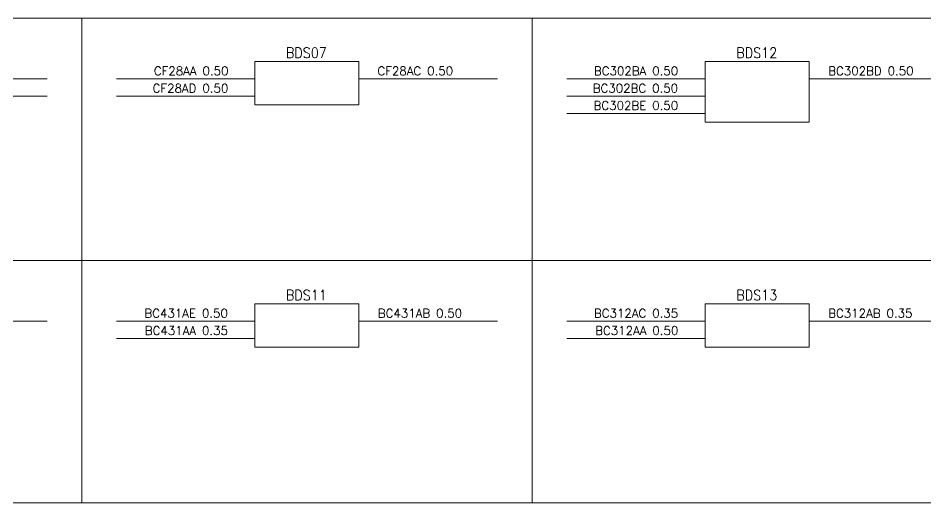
# Model space of a CAD drawing. Header units: inches. Extents: x 47316 to 59086, y 3141 to 11743.
# Drawn here: x 51528.9 to 51790.9, y 5351.2 to 5491.2 of the extents above; entities that cross this region are included whole.
import ezdxf

# ---------------------------------------------------------------- set-up
doc = ezdxf.new("R2010")
doc.units = ezdxf.units.IN
doc.header["$MEASUREMENT"] = 0
doc.styles.get("Standard").update_dxf_attribs({"font": ''})
doc.styles.get('Standard').set_extended_font_data('SimSun')

msp = doc.modelspace()

# ---------------------------------------------------------------- linework, layer by layer
at = {"color": 7, "linetype": 'Continuous', "lineweight": 15}
for p, q in [((51497.29, 5473.71), (51537.29, 5473.71)), ((51557.29, 5473.71), (51597.29, 5473.71)), ((51627.29, 5473.71), (51667.29, 5473.71)), ((51687.29, 5473.71), (51727.29, 5473.71)), ((51757.29, 5473.71), (51797.29, 5473.71)), ((51497.29, 5468.71), (51537.29, 5468.71)), ((51557.29, 5468.71), (51597.29, 5468.71)), ((51687.29, 5468.71), (51727.29, 5468.71)), ((51687.29, 5463.71), (51727.29, 5463.71)), ((51497.29, 5403.71), (51537.29, 5403.71)), ((51557.29, 5403.71), (51597.29, 5403.71)), ((51627.29, 5403.71), (51667.29, 5403.71)), ((51687.29, 5403.71), (51727.29, 5403.71)), ((51757.29, 5403.71), (51797.29, 5403.71)), ((51557.29, 5398.71), (51597.29, 5398.71)), ((51687.29, 5398.71), (51727.29, 5398.71))]:
    msp.add_line(p, q, dxfattribs=at)
for points in [[(51417.29, 5491.21), (51417.29, 5421.21), (51547.29, 5421.21), (51547.29, 5491.21)], [(51417.29, 5491.21), (51417.29, 5421.21), (51547.29, 5421.21), (51547.29, 5491.21)], [(51547.29, 5491.21), (51547.29, 5421.21), (51677.29, 5421.21), (51677.29, 5491.21)], [(51677.29, 5491.21), (51677.29, 5421.21), (51807.29, 5421.21), (51807.29, 5491.21)], [(51597.29, 5478.71), (51597.29, 5466.21), (51627.29, 5466.21), (51627.29, 5478.71)], [(51727.29, 5478.71), (51727.29, 5461.21), (51757.29, 5461.21), (51757.29, 5478.71)], [(51417.29, 5421.21), (51417.29, 5351.21), (51547.29, 5351.21), (51547.29, 5421.21)], [(51547.29, 5421.21), (51547.29, 5351.21), (51677.29, 5351.21), (51677.29, 5421.21)], [(51677.29, 5421.21), (51677.29, 5351.21), (51807.29, 5351.21), (51807.29, 5421.21)], [(51597.29, 5408.71), (51597.29, 5396.21), (51627.29, 5396.21), (51627.29, 5408.71)], [(51727.29, 5408.71), (51727.29, 5396.21), (51757.29, 5396.21), (51757.29, 5408.71)]]:
    msp.add_lwpolyline(points, close=True, dxfattribs=at)

# ---------------------------------------------------------------- texts
at = {"color": 7, "linetype": 'Continuous', "lineweight": 15, "attachment_point": 1}
for s, insert, char_height, width in [('\\Fromans.shx;\\W0.9000000000;\\T1.0000000000;\\o\\lBDS07', (51606.24, 5482.71), 3, 13.1143), ('\\Fromans.shx;\\W0.9000000000;\\T1.0000000000;\\o\\lBDS12', (51736.24, 5482.71), 3, 13.1143), ('\\Fromans.shx;\\W1.0000000000;\\T1.0000000000;\\o\\lCF28AA 0.50 ', (51568.12, 5477.21), 2.5, 27.0238), ('\\Fromans.shx;\\W1.0000000000;\\T1.0000000000;\\o\\lCF28AC 0.50 ', (51632.64, 5477.21), 2.5, 27.381), ('\\Fromans.shx;\\W1.0000000000;\\T1.0000000000;\\o\\lBC302BA 0.50 ', (51695.14, 5477.21), 2.5, 30.119), ('\\Fromans.shx;\\W1.0000000000;\\T1.0000000000;\\o\\lBC302BD 0.50 ', (51762.76, 5477.21), 2.5, 30.4762), ('\\Fromans.shx;\\W1.0000000000;\\T1.0000000000;\\o\\lCF28AD 0.50 ', (51567.76, 5472.21), 2.5, 27.381), ('\\Fromans.shx;\\W1.0000000000;\\T1.0000000000;\\o\\lBC302BC 0.50 ', (51694.79, 5472.21), 2.5, 30.4762), ('\\Fromans.shx;\\W1.0000000000;\\T1.0000000000;\\o\\lBC302BE 0.50 ', (51695.03, 5467.21), 2.5, 30.2381), ('\\Fromans.shx;\\W0.9000000000;\\T1.0000000000;\\o\\lBDS11', (51606.24, 5412.71), 3, 13.1143), ('\\Fromans.shx;\\W0.9000000000;\\T1.0000000000;\\o\\lBDS13', (51736.24, 5412.71), 3, 13.1143), ('\\Fromans.shx;\\W1.0000000000;\\T1.0000000000;\\o\\lBC431AE 0.50 ', (51565.38, 5407.21), 2.5, 29.881), ('\\Fromans.shx;\\W1.0000000000;\\T1.0000000000;\\o\\lBC431AB 0.50 ', (51632.76, 5407.21), 2.5, 30.119), ('\\Fromans.shx;\\W1.0000000000;\\T1.0000000000;\\o\\lBC312AC 0.35 ', (51695.14, 5407.21), 2.5, 30.119), ('\\Fromans.shx;\\W1.0000000000;\\T1.0000000000;\\o\\lBC312AB 0.35 ', (51762.76, 5407.21), 2.5, 30.119), ('\\Fromans.shx;\\W1.0000000000;\\T1.0000000000;\\o\\lBC431AA 0.35 ', (51565.5, 5402.21), 2.5, 29.7619), ('\\Fromans.shx;\\W1.0000000000;\\T1.0000000000;\\o\\lBC312AA 0.50 ', (51695.5, 5402.21), 2.5, 29.7619)]:
    msp.add_mtext(s, dxfattribs=dict(at, insert=insert, char_height=char_height, width=width))

doc.saveas('drawing.dxf')
